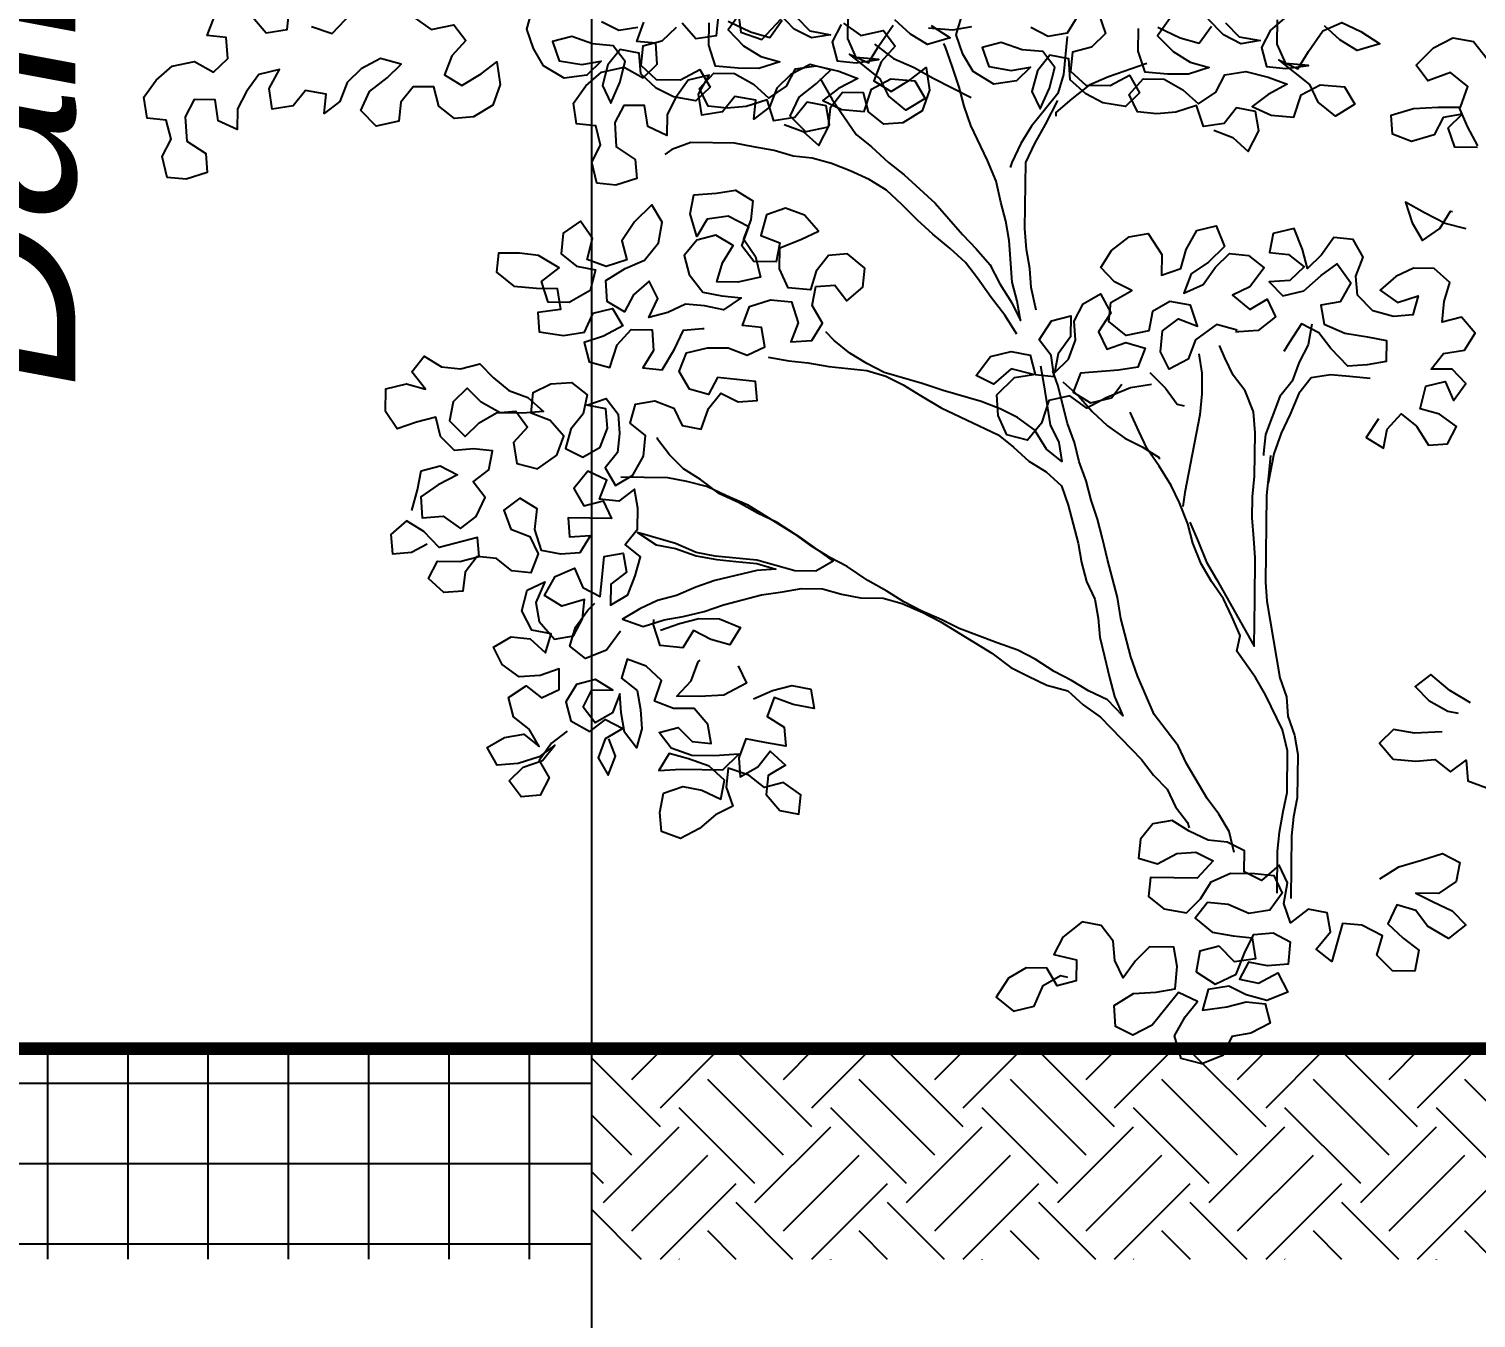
# Model space of a CAD drawing. Header units: millimetres. Extents: x 233857 to 235003, y 252930 to 253232.
# Drawn here: x 234401.84 to 234419, y 253005.38 to 253020.68 of the extents above; entities that cross this region are included whole.
import ezdxf

# ---------------------------------------------------------------- set-up
doc = ezdxf.new("R2010")
doc.units = ezdxf.units.MM
doc.layers.add('1DIVERS', color=7, linetype='CONTINUOUS')
doc.styles.get("Standard").update_dxf_attribs({"font": 'romans.shx', "width": 0.85})

# ---------------------------------------------------------------- blocks, each defined once
blk = doc.blocks.new('*U195')
at = {"layer": '1DIVERS'}
h = blk.add_hatch(dxfattribs=at)
h.set_pattern_fill('NET', color=256, scale=0.3, style=0)
h.set_pattern_definition([(7e-15, (8, -2.5005), (0, 0.9525), []), (90, (8, -2.5005), (-0.9525, 6e-17), [])])
h.paths.add_polyline_path([(0, 0), (0, -2.5), (18, -2.5), (18, 0)])
at = {"layer": '1DIVERS', "ltscale": 0.5, "const_width": 0.15, "flags": 128}
blk.add_lwpolyline([(18, 0), (0, 0)], dxfattribs=at)
at = {"layer": '1DIVERS', "insert": (11.907, 7.829), "char_height": 2, "width": 17.97527, "attachment_point": 7, "rotation": 90}
blk.add_mtext('{\\fArial|b0|i1|c0|p34;\\W1;\\C7;Trottoir\\PDalles 30x30}', dxfattribs=at)

msp = doc.modelspace()

# ---------------------------------------------------------------- hatches: boundary and pattern name
at = {"layer": '1DIVERS'}
h = msp.add_hatch(dxfattribs=at)
h.set_pattern_fill('EARTH', color=256, scale=0.2, angle=45, style=0)
h.set_pattern_definition([(45, (234416.508, 253006.0795), (1e-16, 1.79605), [1.27, -1.27]), (45, (234416.1713, 253006.4163), (1e-16, 1.79605), [1.27, -1.27]), (45, (234415.8345, 253006.753), (1e-16, 1.79605), [1.27, -1.27]), (135, (234415.8345, 253006.9775), (-1.79605, 1e-16), [1.27, -1.27]), (135, (234416.1713, 253007.3143), (-1.79605, 1e-16), [1.27, -1.27]), (135, (234416.508, 253007.651), (-1.79605, 1e-16), [1.27, -1.27])])
h.paths.add_polyline_path([(234408.508, 253008.58), (234408.508, 253006.079), (234426.508, 253006.079), (234426.508, 253008.58)])

# ---------------------------------------------------------------- linework, layer by layer
msp.add_line((234408.508, 253059.84), (234408.508, 252998.32), dxfattribs=at)
at = {"layer": '1DIVERS', "color": 104}
for points in [[(234406.403, 253020.816), (234406.607, 253020.67), (234406.876, 253020.728), (234407.017, 253020.541), (234406.85, 253020.358), (234406.765, 253020.132), (234406.969, 253020.006), (234407.198, 253020.147), (234407.385, 253020.289), (234407.423, 253020.021), (234407.337, 253019.775), (234407.109, 253019.634), (234406.882, 253019.616), (234406.699, 253019.762), (234406.64, 253019.99), (234406.393, 253019.993), (234406.246, 253019.809), (234406.223, 253019.583), (234405.954, 253019.525), (234405.771, 253019.712), (234405.877, 253019.937), (234406.085, 253020.1), (234406.252, 253020.262), (234406.005, 253020.327), (234405.777, 253020.206), (234405.611, 253020.044), (234405.525, 253019.818), (234405.338, 253019.676), (234405.362, 253019.903), (234405.115, 253019.947), (234404.969, 253019.764), (234404.721, 253019.725), (234404.683, 253019.973), (234404.809, 253020.198), (234404.561, 253020.139), (234404.415, 253019.935), (234404.309, 253019.731), (234404.306, 253019.484), (234404.081, 253019.589), (234404.043, 253019.837), (234403.796, 253019.84), (234403.69, 253019.636), (234403.707, 253019.347), (234403.932, 253019.2), (234403.949, 253018.973), (234403.701, 253018.894), (234403.475, 253018.917), (234403.416, 253019.165), (234403.522, 253019.37), (234403.463, 253019.597), (234403.237, 253019.621), (234403.199, 253019.868), (234403.345, 253020.072), (234403.533, 253020.235), (234403.801, 253020.293), (234404.026, 253020.167), (234404.193, 253020.329), (234404.176, 253020.577), (234403.949, 253020.6), (234404.035, 253020.826)], [(234404.488, 253020.82), (234404.65, 253020.633), (234404.898, 253020.671), (234404.921, 253020.897)], [(234405.186, 253020.708), (234405.433, 253020.623), (234405.662, 253020.867)], [(234409.511, 253020.695), (234409.344, 253020.532), (234409.117, 253020.473), (234409.094, 253020.247), (234409.277, 253020.08), (234409.565, 253020.076), (234409.793, 253020.197), (234409.914, 253019.989), (234409.747, 253019.827), (234409.48, 253019.871), (234409.276, 253019.977), (234409.092, 253020.144), (234409.075, 253020.391), (234408.849, 253020.435), (234408.702, 253020.252), (234408.638, 253020.006), (234408.738, 253019.798), (234408.844, 253020.044), (234408.909, 253020.29), (234408.767, 253020.478), (234408.52, 253020.501), (234408.274, 253020.587), (234408.047, 253020.528), (234408.126, 253020.3), (234408.394, 253020.256), (234408.621, 253020.294), (234408.454, 253020.131), (234408.186, 253020.094), (234407.94, 253020.241), (234407.819, 253020.448), (234407.74, 253020.676), (234407.804, 253020.902)], [(234409.582, 253020.751), (234409.745, 253020.564), (234409.992, 253020.602), (234410.016, 253020.828)], [(234410.276, 253020.87), (234410.129, 253020.666), (234410.312, 253020.479), (234410.516, 253020.353), (234410.742, 253020.288), (234410.494, 253020.209), (234410.247, 253020.212), (234409.979, 253020.236), (234409.9, 253020.484), (234409.903, 253020.752)], [(234410.243, 253020.907), (234410.281, 253020.639), (234410.527, 253020.554), (234410.757, 253020.798)], [(234410.934, 253020.821), (234411.097, 253020.654), (234411.343, 253020.61), (234411.116, 253020.572), (234410.912, 253020.677), (234410.729, 253020.865)], [(234411.468, 253020.732), (234411.363, 253020.527), (234411.422, 253020.3), (234411.648, 253020.276), (234411.916, 253020.314), (234411.649, 253020.338), (234411.549, 253020.566), (234411.552, 253020.854)], [(234414.526, 253020.853), (234414.606, 253020.626), (234414.439, 253020.463), (234414.212, 253020.404), (234414.188, 253020.178), (234414.371, 253020.011), (234414.66, 253020.007), (234414.888, 253020.128), (234415.009, 253019.92), (234414.842, 253019.758), (234414.575, 253019.802), (234414.37, 253019.908), (234414.187, 253020.075), (234414.169, 253020.322), (234413.943, 253020.366), (234413.797, 253020.183), (234413.732, 253019.937), (234413.832, 253019.729), (234413.939, 253019.975), (234414.003, 253020.221), (234413.862, 253020.409), (234413.615, 253020.432), (234413.369, 253020.518), (234413.141, 253020.459), (234413.221, 253020.231), (234413.488, 253020.187), (234413.715, 253020.225), (234413.548, 253020.062), (234413.28, 253020.025), (234413.035, 253020.172), (234412.914, 253020.379), (234412.834, 253020.607), (234412.899, 253020.833)], [(234413.721, 253020.699), (234413.926, 253020.593), (234414.153, 253020.632), (234414.279, 253020.836)], [(234416.75, 253020.825), (234416.563, 253020.663), (234416.457, 253020.458), (234416.516, 253020.231), (234416.742, 253020.208), (234417.011, 253020.245), (234416.743, 253020.269), (234416.643, 253020.497), (234416.647, 253020.785)], [(234411.497, 253020.747), (234411.702, 253020.601), (234411.97, 253020.659), (234412.112, 253020.472), (234411.945, 253020.289), (234411.859, 253020.063), (234412.064, 253019.937), (234412.292, 253020.078), (234412.479, 253020.22), (234412.517, 253019.952), (234412.432, 253019.706), (234412.203, 253019.565), (234411.977, 253019.547), (234411.793, 253019.693), (234411.734, 253019.921), (234411.487, 253019.924), (234411.341, 253019.74), (234411.317, 253019.514), (234411.049, 253019.456), (234410.866, 253019.643), (234410.971, 253019.868), (234411.179, 253020.031), (234411.346, 253020.193), (234411.1, 253020.258), (234410.872, 253020.137), (234410.705, 253019.975), (234410.62, 253019.749), (234410.433, 253019.608), (234410.456, 253019.834), (234410.21, 253019.878), (234410.063, 253019.695), (234409.815, 253019.657), (234409.777, 253019.904), (234409.904, 253020.129), (234409.656, 253020.07), (234409.509, 253019.866), (234409.404, 253019.662), (234409.4, 253019.415), (234409.175, 253019.52), (234409.137, 253019.768), (234408.89, 253019.771), (234408.785, 253019.567), (234408.801, 253019.278), (234409.026, 253019.131), (234409.044, 253018.904), (234408.796, 253018.825), (234408.57, 253018.848), (234408.511, 253019.096), (234408.616, 253019.301), (234408.558, 253019.528), (234408.331, 253019.552), (234408.293, 253019.799), (234408.44, 253020.003), (234408.627, 253020.166), (234408.896, 253020.224), (234409.121, 253020.098), (234409.288, 253020.26), (234409.27, 253020.508), (234409.044, 253020.531), (234409.129, 253020.757)], [(234408.627, 253020.768), (234408.831, 253020.662), (234409.058, 253020.7)], [(234410.794, 253019.546), (234411.02, 253019.461), (234411.203, 253019.294), (234411.33, 253019.539), (234411.291, 253019.766), (234411.065, 253019.81), (234410.919, 253019.627), (234410.671, 253019.589), (234410.592, 253019.837), (234410.344, 253019.757), (234410.117, 253019.74), (234409.891, 253019.763), (234409.79, 253019.97), (234409.958, 253020.154), (234410.205, 253020.151), (234410.43, 253020.024), (234410.613, 253019.857), (234410.821, 253019.999), (234410.926, 253020.203), (234411.174, 253020.241), (234411.441, 253020.176), (234411.666, 253020.091), (234411.438, 253019.97), (234411.251, 253019.828), (234411.476, 253019.723), (234411.744, 253019.699), (234411.829, 253019.965), (234412.057, 253020.086), (234412.345, 253020.062), (234412.466, 253019.854), (234412.238, 253019.713), (234412.034, 253019.88), (234411.934, 253020.088), (234411.567, 253020.38), (234411.792, 253020.275), (234411.918, 253020.479), (234412.086, 253020.724)], [(234410.13, 253020.769), (234410.396, 253020.642), (234410.622, 253020.578), (234410.769, 253020.782)], [(234412.539, 253020.718), (234412.764, 253020.571), (234412.495, 253020.492), (234412.291, 253020.618), (234412.107, 253020.786)], [(234412.506, 253020.693), (234412.794, 253020.669), (234413.021, 253020.708)], [(234415.889, 253019.477), (234416.114, 253019.392), (234416.297, 253019.225), (234416.424, 253019.47), (234416.386, 253019.697), (234416.16, 253019.741), (234416.013, 253019.558), (234415.766, 253019.52), (234415.686, 253019.768), (234415.438, 253019.689), (234415.212, 253019.671), (234414.985, 253019.694), (234414.885, 253019.901), (234415.052, 253020.085), (234415.299, 253020.082), (234415.524, 253019.955), (234415.707, 253019.788), (234415.915, 253019.93), (234416.021, 253020.134), (234416.268, 253020.172), (234416.535, 253020.107), (234416.761, 253020.022), (234416.533, 253019.901), (234416.345, 253019.759), (234416.571, 253019.654), (234416.838, 253019.63), (234416.924, 253019.896), (234417.152, 253020.017), (234417.44, 253019.993), (234417.561, 253019.785), (234417.333, 253019.644), (234417.129, 253019.811), (234417.028, 253020.019), (234416.661, 253020.312), (234416.887, 253020.206), (234417.013, 253020.41), (234417.181, 253020.655), (234417.408, 253020.755), (234417.634, 253020.649), (234417.858, 253020.502), (234417.59, 253020.423), (234417.385, 253020.55), (234417.202, 253020.717)], [(234415.37, 253020.802), (234415.223, 253020.597), (234415.406, 253020.41), (234415.611, 253020.284), (234415.836, 253020.219), (234415.588, 253020.14), (234415.341, 253020.143), (234415.074, 253020.167), (234414.994, 253020.415), (234414.998, 253020.683)], [(234415.225, 253020.7), (234415.491, 253020.573), (234415.716, 253020.509), (234415.863, 253020.713)], [(234416.028, 253020.752), (234416.191, 253020.585), (234416.438, 253020.541), (234416.211, 253020.503), (234416.006, 253020.608), (234415.823, 253020.796)], [(234411.221, 253020.092), (234411.362, 253019.843), (234411.646, 253019.427), (234411.829, 253019.281), (234412.033, 253019.093), (234412.216, 253018.947), (234412.583, 253018.612), (234412.907, 253018.238), (234413.07, 253018.071), (234413.232, 253017.883), (234413.353, 253017.655), (234413.494, 253017.427), (234413.595, 253017.22), (234413.556, 253017.447), (234413.498, 253017.674), (234413.463, 253018.169), (234413.424, 253018.396), (234413.365, 253018.623), (234413.307, 253018.871), (234413.207, 253019.119), (234413.006, 253019.534), (234412.927, 253019.761), (234412.868, 253019.989), (234412.788, 253020.237), (234412.709, 253020.464), (234412.689, 253020.506)], [(234411.865, 253020.496), (234412.089, 253020.328), (234412.335, 253020.222), (234412.56, 253020.096), (234413.01, 253019.863)], [(234414.152, 253020.59), (234414.105, 253020.138), (234414.041, 253019.912), (234413.894, 253019.729), (234413.727, 253019.525), (234413.601, 253019.32), (234413.495, 253019.095), (234413.474, 253019.034)], [(234419.017, 253019.273), (234418.749, 253019.276), (234418.669, 253019.504), (234418.836, 253019.666), (234418.609, 253019.628), (234418.504, 253019.423), (234418.235, 253019.344), (234418.009, 253019.429), (234417.992, 253019.656), (234418.26, 253019.735), (234418.549, 253019.752), (234418.817, 253019.749), (234418.902, 253019.995), (234418.698, 253020.162), (234418.429, 253020.063), (234418.288, 253020.25), (234418.496, 253020.453), (234418.724, 253020.574), (234418.971, 253020.53), (234419.133, 253020.322)], [(234415.096, 253020.269), (234414.64, 253020.11), (234414.413, 253020.01), (234414.205, 253019.848), (234414.017, 253019.686), (234414.017, 253019.645)], [(234413.782, 253017.341), (234413.723, 253017.609), (234413.706, 253017.836), (234413.667, 253018.063), (234413.65, 253018.311), (234413.66, 253019.093), (234413.765, 253019.318), (234413.892, 253019.543), (234414.04, 253019.83)], [(234418.796, 253019.749), (234418.896, 253019.521), (234419.017, 253019.293)], [(234413.552, 253017.056), (234413.41, 253017.284), (234413.248, 253017.492), (234413.086, 253017.72), (234412.944, 253017.908), (234412.761, 253018.075), (234412.557, 253018.242), (234412.374, 253018.409), (234412.191, 253018.597), (234412.008, 253018.764), (234411.803, 253018.89), (234411.578, 253018.996), (234411.353, 253019.081), (234411.127, 253019.146), (234410.901, 253019.169), (234410.675, 253019.234), (234410.429, 253019.278), (234410.203, 253019.322), (234409.688, 253019.329), (234409.46, 253019.249), (234409.377, 253019.188)], [(234406.379, 253014.963), (234406.443, 253015.209), (234406.488, 253015.435), (234406.715, 253015.494), (234406.919, 253015.389), (234406.691, 253015.268), (234406.484, 253015.126), (234406.501, 253014.879), (234406.748, 253014.897), (234406.953, 253014.75), (234407.14, 253014.892), (234407.246, 253015.117), (234407.104, 253015.304), (234407.291, 253015.446), (234407.335, 253015.672), (234407.109, 253015.695), (234406.882, 253015.677), (234406.719, 253015.844), (234406.66, 253016.072), (234406.433, 253016.013), (234406.205, 253015.933), (234406.064, 253016.141), (234406.067, 253016.409), (234406.315, 253016.467), (234406.541, 253016.403), (234406.379, 253016.611), (234406.525, 253016.794), (234406.73, 253016.668), (234406.956, 253016.645), (234407.183, 253016.703), (234407.346, 253016.537), (234407.529, 253016.39), (234407.755, 253016.305), (234407.938, 253016.138), (234407.691, 253016.12), (234407.423, 253016.124), (234407.198, 253016.25), (234407.035, 253016.417), (234406.869, 253016.254), (234406.825, 253016.028), (234407.008, 253015.841), (234407.174, 253016.003), (234407.382, 253016.124), (234407.609, 253016.142), (234407.75, 253015.955), (234407.583, 253015.772), (234407.621, 253015.524), (234407.868, 253015.459), (234408.096, 253015.621), (234408.182, 253015.846), (234408.019, 253016.034), (234407.794, 253016.119), (234407.817, 253016.366), (234408.025, 253016.466), (234408.272, 253016.484), (234408.455, 253016.337), (234408.411, 253016.111), (234408.265, 253015.928), (234408.2, 253015.702), (234408.405, 253015.596), (234408.612, 253015.717), (234408.698, 253015.943), (234408.68, 253016.17), (234408.454, 253016.214), (234408.681, 253016.293), (234408.823, 253016.106), (234408.841, 253015.879), (234408.818, 253015.653), (234408.671, 253015.47), (234408.792, 253015.262), (234408.999, 253015.383), (234409.126, 253015.608), (234409.15, 253015.855), (234408.966, 253016.001), (234409.031, 253016.227), (234409.258, 253016.265), (234409.483, 253016.18), (234409.584, 253015.973), (234409.81, 253015.929), (234409.895, 253016.175), (234410.042, 253016.358), (234410.246, 253016.253), (234410.473, 253016.271), (234410.455, 253016.497), (234410.003, 253016.544), (234409.897, 253016.34), (234409.671, 253016.404), (234409.55, 253016.612), (234409.636, 253016.837), (234409.884, 253016.896), (234410.131, 253016.893), (234410.356, 253016.808), (234410.563, 253016.908), (234410.525, 253017.135), (234410.299, 253017.158), (234410.384, 253017.384), (234410.632, 253017.463), (234410.879, 253017.439), (234410.958, 253017.191), (234410.873, 253016.966), (234411.12, 253016.983), (234411.247, 253017.188), (234411.126, 253017.395), (234411.17, 253017.621), (234411.396, 253017.639), (234411.538, 253017.452), (234411.726, 253017.614), (234411.749, 253017.84), (234411.545, 253018.008), (234411.318, 253017.99), (234411.172, 253017.806), (234411.107, 253017.581), (234410.84, 253017.605), (234410.74, 253017.832), (234410.743, 253018.08), (234410.991, 253018.179), (234411.199, 253018.28), (234411.036, 253018.467), (234410.811, 253018.552), (234410.583, 253018.473), (234410.518, 253018.227), (234410.744, 253018.141), (234410.7, 253017.915), (234410.432, 253017.919), (234410.29, 253018.106), (234410.375, 253018.331), (234410.13, 253018.458), (234409.882, 253018.42), (234409.756, 253018.216), (234409.677, 253018.484), (234409.721, 253018.71), (234409.989, 253018.728), (234410.216, 253018.766), (234410.42, 253018.64), (234410.397, 253018.413), (234410.312, 253018.188), (234410.453, 253017.98), (234410.512, 253017.732), (234410.244, 253017.674), (234409.996, 253017.677), (234410.061, 253017.903), (234410.187, 253018.107), (234409.983, 253018.233), (234409.756, 253018.174), (234409.609, 253017.991), (234409.668, 253017.764), (234409.83, 253017.556), (234410.056, 253017.512), (234410.282, 253017.488), (234410.075, 253017.347), (234409.849, 253017.391), (234409.622, 253017.414), (234409.415, 253017.314), (234409.188, 253017.255), (234409.294, 253017.48), (234409.193, 253017.687), (234409.006, 253017.525), (234408.9, 253017.32), (234408.696, 253017.446), (234408.679, 253017.694), (234408.907, 253017.835), (234409.135, 253017.935), (234409.302, 253018.139), (234409.346, 253018.386), (234409.225, 253018.593), (234409.017, 253018.39), (234408.87, 253018.165), (234408.929, 253017.938), (234408.681, 253017.858), (234408.455, 253017.944), (234408.52, 253018.19), (234408.378, 253018.398), (234408.171, 253018.256), (234408.147, 253018.009), (234408.331, 253017.863), (234408.557, 253017.819), (234408.492, 253017.573), (234408.243, 253017.431), (234407.996, 253017.435), (234407.916, 253017.683), (234408.124, 253017.845), (234407.879, 253017.992), (234407.653, 253018.016), (234407.406, 253018.019), (234407.382, 253017.792), (234407.586, 253017.625), (234407.854, 253017.601), (234408.101, 253017.598), (234408.139, 253017.35), (234407.87, 253017.313), (234407.888, 253017.086), (234408.176, 253017.041), (234408.424, 253017.079), (234408.529, 253017.304), (234408.757, 253017.363), (234408.878, 253017.156), (234408.65, 253017.035), (234408.422, 253016.956), (234408.481, 253016.728), (234408.727, 253016.663), (234408.813, 253016.93), (234408.98, 253017.113), (234409.227, 253017.11), (234409.245, 253016.863), (234409.119, 253016.658), (234409.345, 253016.635), (234409.492, 253016.88), (234409.598, 253017.105), (234409.825, 253017.123), (234409.845, 253017.123)], [(234418.881, 253018.306), (234418.635, 253018.371), (234418.389, 253018.498), (234418.164, 253018.624), (234418.243, 253018.376), (234418.364, 253018.169), (234418.572, 253018.31), (234418.698, 253018.515), (234418.719, 253018.514)], [(234416.168, 253017.105), (234415.921, 253017.17), (234415.672, 253016.988), (234415.587, 253016.762), (234415.359, 253016.641), (234415.258, 253016.849), (234415.282, 253017.095), (234415.469, 253017.237), (234415.695, 253017.152), (234415.615, 253017.4), (234415.369, 253017.444), (234415.161, 253017.324), (234415.117, 253017.098), (234414.849, 253017.039), (234414.645, 253017.206), (234414.668, 253017.433), (234414.917, 253017.574), (234414.713, 253017.679), (234414.55, 253017.846), (234414.676, 253018.051), (234414.884, 253018.213), (234415.111, 253018.251), (234415.273, 253018.002), (234415.27, 253017.755), (234415.497, 253017.834), (234415.562, 253018.06), (234415.688, 253018.285), (234415.916, 253018.344), (234416.015, 253018.095), (234415.828, 253017.912), (234415.62, 253017.771), (234415.535, 253017.545), (234415.763, 253017.645), (234415.909, 253017.85), (234416.076, 253018.012), (234416.302, 253017.989), (234416.486, 253017.842), (234416.318, 253017.618), (234416.111, 253017.518), (234416.315, 253017.35), (234416.522, 253017.471), (234416.623, 253017.264), (234416.415, 253017.102), (234416.188, 253017.084), (234416.147, 253017.085)], [(234417.843, 253016.054), (234417.696, 253015.829), (234417.901, 253015.703), (234417.945, 253015.929), (234418.112, 253016.112), (234418.295, 253015.966), (234418.437, 253015.738), (234418.663, 253015.755), (234418.769, 253015.96), (234418.565, 253016.107), (234418.339, 253016.171), (234418.404, 253016.438), (234418.632, 253016.497), (234418.732, 253016.269), (234418.878, 253016.473), (234418.716, 253016.64), (234418.469, 253016.643), (234418.615, 253016.827), (234418.863, 253016.865), (234418.989, 253017.069), (234418.826, 253017.257), (234418.599, 253017.198), (234418.623, 253017.445), (234418.688, 253017.67), (234418.504, 253017.837), (234418.257, 253017.841), (234418.05, 253017.74), (234417.863, 253017.578), (234418.067, 253017.431), (234418.315, 253017.51), (234418.25, 253017.285), (234418.023, 253017.267), (234417.777, 253017.332), (234417.594, 253017.519), (234417.576, 253017.746), (234417.662, 253017.972), (234417.541, 253018.179), (234417.314, 253018.203), (234417.168, 253017.998), (234417.001, 253017.836), (234416.942, 253018.063), (234416.842, 253018.311), (234416.594, 253018.253), (234416.55, 253018.027), (234416.776, 253018.003), (234416.96, 253017.857), (234416.793, 253017.694), (234416.546, 253017.677), (234416.708, 253017.51), (234416.956, 253017.569), (234417.164, 253017.751), (234417.352, 253017.893), (234417.514, 253017.665), (234417.387, 253017.44), (234417.16, 253017.401), (234417.198, 253017.174), (234417.444, 253017.068), (234417.711, 253017.024), (234417.937, 253016.98), (234417.934, 253016.732), (234417.707, 253016.694), (234417.48, 253016.676), (234417.277, 253016.885), (234417.135, 253017.072), (234416.931, 253017.178), (234416.784, 253016.953), (234416.721, 253016.851)], [(234415.15, 253016.459), (234414.903, 253016.421), (234414.613, 253016.301), (234414.385, 253016.18), (234414.181, 253016.327), (234413.933, 253016.268), (234413.847, 253016.001), (234413.68, 253015.798), (234413.433, 253015.863), (234413.333, 253016.09), (234413.316, 253016.338), (234413.524, 253016.541), (234413.751, 253016.579), (234413.485, 253016.644), (234413.276, 253016.462), (234413.072, 253016.567), (234413.239, 253016.792), (234413.487, 253016.85), (234413.713, 253016.806), (234413.772, 253016.579), (234413.998, 253016.556), (234413.96, 253016.803), (234413.818, 253016.99), (234413.965, 253017.215), (234414.193, 253017.274), (234414.19, 253017.027), (234414.043, 253016.823), (234413.999, 253016.597), (234414.166, 253016.759), (234414.251, 253016.985), (234414.233, 253017.212), (234414.339, 253017.416), (234414.546, 253017.537), (234414.667, 253017.309), (234414.52, 253017.085), (234414.62, 253016.877), (234414.848, 253016.957), (234415.074, 253016.892), (234414.988, 253016.667), (234414.761, 253016.628), (234414.308, 253016.593), (234414.222, 253016.367), (234414.427, 253016.241), (234414.675, 253016.3), (234414.8, 253016.463)], [(234413.835, 253016.681), (234413.873, 253016.454), (234413.912, 253016.207), (234413.95, 253015.98), (234414.05, 253015.772), (234414.089, 253015.545), (234413.905, 253015.692), (234413.764, 253015.92), (234413.56, 253016.067), (234413.355, 253016.172), (234413.13, 253016.258), (234412.678, 253016.387), (234412.432, 253016.472), (234411.981, 253016.602), (234411.776, 253016.707), (234411.572, 253016.833), (234411.388, 253016.98), (234411.286, 253017.084)], [(234417.054, 253017.176), (234417.01, 253016.929), (234416.904, 253016.725), (234416.819, 253016.499), (234416.673, 253016.316), (234416.502, 253015.865), (234416.479, 253015.639), (234416.479, 253015.618)], [(234415.604, 253014.826), (234415.704, 253014.598), (234415.803, 253014.35), (234415.924, 253014.142), (234416.368, 253013.354), (234416.375, 253013.91), (234416.381, 253014.404), (234416.363, 253014.631), (234416.346, 253014.878), (234416.349, 253015.125), (234416.372, 253015.372), (234416.379, 253015.887), (234416.361, 253016.134), (234416.262, 253016.383), (234416.12, 253016.57), (234416.019, 253016.777), (234415.959, 253016.922)], [(234410.603, 253016.784), (234410.85, 253016.74), (234411.076, 253016.716), (234411.322, 253016.672), (234411.775, 253016.625), (234412.001, 253016.56), (234412.205, 253016.455), (234412.41, 253016.329), (234412.655, 253016.181), (234413.331, 253015.864), (234413.514, 253015.717), (234413.697, 253015.55), (234413.902, 253015.424), (234414.085, 253015.257), (234414.164, 253015.029), (234414.282, 253014.575), (234414.321, 253014.348), (234414.379, 253014.121), (234414.48, 253013.913), (234414.518, 253013.686), (234414.536, 253013.46), (234414.595, 253013.232), (234414.653, 253012.984), (234414.712, 253012.757), (234414.812, 253012.529), (234414.63, 253012.717), (234414.404, 253012.823), (234414.2, 253012.949), (234413.995, 253013.054), (234413.771, 253013.201), (234413.566, 253013.307), (234413.32, 253013.393), (234412.869, 253013.563), (234412.664, 253013.669), (234412.419, 253013.775), (234412.214, 253013.88), (234412.01, 253014.006), (234411.785, 253014.133), (234411.54, 253014.301), (234411.335, 253014.406), (234411.131, 253014.532), (234410.927, 253014.679), (234410.702, 253014.826), (234410.477, 253014.932), (234410.252, 253015.058), (234410.026, 253015.164), (234409.802, 253015.332), (234409.598, 253015.458), (234409.435, 253015.625), (234409.293, 253015.812), (234409.293, 253015.832)], [(234415.711, 253016.822), (234415.749, 253016.595), (234415.746, 253016.348), (234415.723, 253016.101), (234415.679, 253015.875), (234415.634, 253015.629), (234415.546, 253015.177), (234415.523, 253015.012)], [(234416.131, 253010.906), (234416.072, 253011.154), (234415.951, 253011.362), (234415.809, 253011.549), (234415.567, 253011.964), (234415.467, 253012.171), (234415.183, 253012.545), (234414.983, 253013.001), (234414.904, 253013.228), (234414.786, 253013.683), (234414.748, 253013.931), (234414.63, 253014.385), (234414.571, 253014.633), (234414.512, 253014.86), (234414.433, 253015.088), (234414.374, 253015.315), (234414.294, 253015.543), (234414.236, 253015.77), (234414.156, 253015.998), (234414.038, 253016.452), (234413.979, 253016.618)], [(234415.132, 253016.603), (234415.315, 253016.415), (234415.456, 253016.228), (234415.539, 253016.207)], [(234417.746, 253016.529), (234417.499, 253016.553), (234417.273, 253016.576), (234417.046, 253016.538), (234416.9, 253016.354), (234416.794, 253016.108), (234416.688, 253015.883), (234416.602, 253015.637), (234416.558, 253015.411), (234416.536, 253015.288)], [(234414.1, 253016.493), (234414.284, 253016.325), (234414.446, 253016.138), (234414.629, 253015.971), (234414.833, 253015.824), (234415.038, 253015.719), (234415.242, 253015.593), (234415.242, 253015.572)], [(234416.64, 253010.426), (234416.646, 253010.92), (234416.669, 253011.147), (234416.714, 253011.393), (234416.758, 253011.619), (234416.764, 253012.113), (234416.705, 253012.361), (234416.504, 253012.776), (234416.383, 253012.983), (234416.161, 253013.295), (234416.204, 253013.48), (234416.104, 253013.707), (234416.004, 253013.915), (234415.862, 253014.122), (234415.741, 253014.33), (234415.642, 253014.578), (234415.583, 253014.806), (234415.483, 253015.054), (234415.382, 253015.261), (234415.241, 253015.49), (234415.1, 253015.697), (234414.999, 253015.905), (234414.899, 253016.132)], [(234416.561, 253015.617), (234416.537, 253015.37), (234416.514, 253015.144), (234416.501, 253014.114), (234416.518, 253013.888), (234416.672, 253012.979), (234416.751, 253012.752), (234416.769, 253012.525), (234416.848, 253012.298), (234416.887, 253012.071), (234416.88, 253011.556), (234416.836, 253011.33), (234416.813, 253011.104), (234416.803, 253010.362)], [(234408.22, 253012.345), (234408.033, 253012.203), (234407.886, 253011.999), (234408.007, 253011.791), (234407.901, 253011.587), (234407.674, 253011.569), (234407.533, 253011.756), (234407.699, 253011.919), (234407.927, 253011.998), (234408.073, 253012.182), (234407.886, 253012.04), (234407.638, 253011.961), (234407.391, 253011.943), (234407.27, 253012.151), (234407.477, 253012.272), (234407.704, 253012.31), (234407.888, 253012.164), (234407.767, 253012.371), (234407.583, 253012.518), (234407.525, 253012.745), (234407.732, 253012.886), (234407.916, 253012.74), (234408.123, 253012.84), (234408.126, 253013.087), (234407.899, 253013.008), (234407.651, 253012.99), (234407.447, 253013.137), (234407.347, 253013.344), (234407.554, 253013.465), (234407.78, 253013.442), (234407.964, 253013.275), (234408.028, 253013.5), (234407.802, 253013.545), (234407.682, 253013.773), (234407.747, 253014.019), (234407.954, 253014.119), (234407.848, 253013.873), (234407.886, 253013.646), (234408.069, 253013.438), (234408.296, 253013.477), (234408.401, 253013.681), (234408.425, 253013.907), (234408.156, 253013.828), (234407.952, 253013.955), (234408.078, 253014.18), (234408.306, 253014.28), (234408.406, 253014.052), (234408.611, 253013.946), (234408.634, 253014.172), (234408.658, 253014.419), (234408.885, 253014.458), (234408.923, 253014.231), (234408.736, 253014.089), (234408.733, 253013.842), (234408.94, 253013.963), (234409.026, 253014.188), (234409.09, 253014.414), (234408.907, 253014.56), (234409.053, 253014.744), (234409.056, 253014.991), (234409.018, 253015.218), (234408.831, 253015.076), (234408.605, 253015.1), (234408.69, 253015.325), (234408.465, 253015.431), (234408.297, 253015.227), (234408.418, 253015.02), (234408.646, 253015.079), (234408.746, 253014.871), (234408.231, 253014.878), (234408.249, 253014.651), (234408.496, 253014.669), (234408.37, 253014.464), (234408.143, 253014.446), (234407.917, 253014.49), (234407.838, 253014.739), (234407.862, 253014.985), (234407.657, 253015.112), (234407.47, 253014.97), (234407.55, 253014.742), (234407.775, 253014.657), (234407.876, 253014.45), (234407.79, 253014.224), (234407.564, 253014.248), (234407.381, 253014.394), (234407.154, 253014.418), (234407.008, 253014.234), (234406.984, 253014.008), (234406.758, 253013.99), (234406.574, 253014.157), (234406.68, 253014.362), (234406.948, 253014.359), (234407.175, 253014.417), (234407.157, 253014.644), (234406.703, 253014.526), (234406.52, 253014.714), (234406.315, 253014.84), (234406.128, 253014.678), (234406.146, 253014.451), (234406.372, 253014.469), (234406.559, 253014.569)], [(234408.855, 253015.364), (234409.411, 253015.357), (234409.637, 253015.313), (234409.883, 253015.248), (234410.109, 253015.142), (234410.354, 253015.036), (234410.967, 253014.658), (234411.376, 253014.364), (234411.168, 253014.243), (234410.921, 253014.247), (234410.47, 253014.376), (234409.976, 253014.423), (234409.75, 253014.467), (234409.504, 253014.573), (234409.053, 253014.703), (234409.277, 253014.556), (234409.503, 253014.512), (234409.749, 253014.426), (234409.996, 253014.382), (234410.222, 253014.358), (234410.469, 253014.335), (234410.695, 253014.27), (234410.468, 253014.252), (234409.972, 253014.135), (234409.745, 253014.055), (234409.517, 253013.955), (234409.29, 253013.896), (234409.082, 253013.796), (234408.875, 253013.675), (234409.121, 253013.59), (234409.369, 253013.669), (234409.596, 253013.707), (234409.844, 253013.766), (234410.072, 253013.845), (234410.526, 253013.963), (234410.774, 253014.001), (234411.001, 253014.04), (234411.248, 253014.037), (234411.474, 253013.972), (234411.7, 253013.928), (234411.967, 253013.924), (234412.193, 253013.86), (234412.439, 253013.754), (234412.644, 253013.648), (234413.257, 253013.27), (234413.481, 253013.102), (234413.686, 253012.997), (234413.911, 253012.891), (234414.157, 253012.826), (234414.34, 253012.659), (234414.545, 253012.512), (234415.033, 253012.012), (234415.174, 253011.824), (234415.337, 253011.658), (234415.437, 253011.45), (234415.579, 253011.263), (234415.599, 253011.201)], [(234408.853, 253013.531), (234408.685, 253013.307), (234408.437, 253013.207), (234408.253, 253013.353), (234408.318, 253013.579), (234408.464, 253013.783), (234408.548, 253013.865)], [(234409.326, 253013.546), (234409.554, 253013.625), (234409.781, 253013.684), (234410.028, 253013.681), (234410.274, 253013.575), (234410.148, 253013.371), (234409.922, 253013.435), (234409.718, 253013.541), (234409.591, 253013.337), (234409.324, 253013.361), (234409.245, 253013.609), (234409.246, 253013.67)], [(234410.428, 253012.729), (234410.656, 253012.829), (234410.883, 253012.888), (234411.109, 253012.844), (234411.148, 253012.617), (234410.901, 253012.661), (234410.676, 253012.746), (234410.59, 253012.521), (234410.795, 253012.395), (234410.812, 253012.168), (234410.566, 253012.212), (234410.34, 253012.256), (234410.255, 253012.031), (234410.272, 253011.804), (234410.48, 253011.925), (234410.626, 253012.108), (234410.81, 253011.941), (234410.602, 253011.82), (234410.579, 253011.594), (234410.741, 253011.407), (234410.967, 253011.363), (234410.991, 253011.589), (234410.786, 253011.736), (234410.559, 253011.677), (234410.376, 253011.823), (234410.13, 253011.909), (234410.106, 253011.682), (234410.186, 253011.455), (234409.978, 253011.355), (234409.791, 253011.192), (234409.563, 253011.071), (234409.337, 253011.157), (234409.32, 253011.383), (234409.364, 253011.609), (234409.591, 253011.689), (234409.817, 253011.645), (234410.042, 253011.539), (234410.087, 253011.765), (234409.903, 253011.932), (234409.657, 253012.018), (234409.431, 253012.082), (234409.305, 253011.878), (234409.573, 253011.895), (234410.068, 253011.889), (234410.255, 253012.072), (234409.967, 253012.055), (234409.699, 253012.058), (234409.453, 253012.144), (234409.311, 253012.331), (234409.538, 253012.39), (234409.701, 253012.223), (234409.927, 253012.2), (234409.889, 253012.427), (234409.727, 253012.614), (234409.479, 253012.617), (234409.254, 253012.702), (234409.339, 253012.948), (234409.156, 253013.116), (234408.931, 253013.201), (234408.866, 253012.975), (234409.05, 253012.829), (234409.088, 253012.602), (234409.106, 253012.375), (234409.041, 253012.149), (234408.899, 253012.336), (234408.861, 253012.563), (234408.843, 253012.79), (234408.758, 253012.564), (234408.55, 253012.444), (234408.409, 253012.631), (234408.514, 253012.835), (234408.761, 253012.832), (234408.557, 253012.958), (234408.33, 253012.899), (234408.204, 253012.695), (234408.262, 253012.468), (234408.487, 253012.341), (234408.675, 253012.483), (234408.879, 253012.378), (234408.672, 253012.257), (234408.586, 253012.031), (234408.707, 253011.824), (234408.793, 253012.049), (234408.713, 253012.256)], [(234410.248, 253013.122), (234410.348, 253012.915), (234410.079, 253012.774), (234409.79, 253012.757), (234409.522, 253012.761), (234409.69, 253012.944), (234409.775, 253013.17), (234409.796, 253013.19)], [(234418.933, 253012.683), (234418.688, 253012.83), (234418.464, 253013.019), (234418.277, 253012.877), (234418.44, 253012.71), (234418.664, 253012.584), (234418.788, 253012.561)], [(234418.6, 253012.337), (234418.27, 253012.321), (234418.023, 253012.365), (234417.856, 253012.203), (234418.019, 253012.015), (234418.286, 253011.991), (234418.513, 253012.009), (234418.697, 253011.862), (234418.884, 253012.004), (234418.901, 253011.757), (234419.127, 253011.672), (234419.581, 253011.748)], [(234417.857, 253010.596), (234418.085, 253010.737), (234418.354, 253010.816), (234418.602, 253010.896), (234418.807, 253010.79), (234418.763, 253010.564), (234418.555, 253010.422), (234418.287, 253010.426), (234418.492, 253010.32), (234418.717, 253010.214), (234418.88, 253010.048), (234418.672, 253009.886), (234418.426, 253010.033), (234418.285, 253010.22), (234418.059, 253010.285), (234417.953, 253010.059), (234418.136, 253009.892), (234418.32, 253009.746), (234418.275, 253009.499), (234418.008, 253009.503), (234417.825, 253009.69), (234417.889, 253009.916), (234417.644, 253010.043), (234417.418, 253010.066), (234417.288, 253009.615), (234417.105, 253009.761), (234417.272, 253009.965), (234417.234, 253010.192), (234417.008, 253010.236), (234416.8, 253010.074), (234416.72, 253010.301), (234416.765, 253010.548), (234416.664, 253010.755), (234416.456, 253010.573), (234416.251, 253010.678), (234416.255, 253010.925), (234416.05, 253011.031), (234415.824, 253011.054), (234415.598, 253011.16), (234415.394, 253011.286), (234415.167, 253011.248), (234415.021, 253011.064), (234414.997, 253010.838), (234415.223, 253010.773), (234415.451, 253010.894), (234415.678, 253010.912), (234415.882, 253010.806), (234415.694, 253010.603), (234415.138, 253010.61), (234415.115, 253010.384), (234415.298, 253010.237), (234415.566, 253010.192), (234415.732, 253010.355), (234415.859, 253010.56), (234416.086, 253010.66), (234416.375, 253010.656), (234416.601, 253010.633), (234416.701, 253010.425), (234416.555, 253010.221), (234416.307, 253010.183), (234416.061, 253010.289), (234415.814, 253010.313), (234415.668, 253010.129), (234415.872, 253009.962), (234416.118, 253009.918), (234416.344, 253009.894), (234416.383, 253009.647), (234416.135, 253009.609), (234415.952, 253009.796), (234415.725, 253009.737), (234415.68, 253009.491), (234415.905, 253009.344), (234416.154, 253009.464), (234416.26, 253009.731), (234416.366, 253009.935), (234416.592, 253009.953), (234416.797, 253009.847), (234416.773, 253009.58), (234416.526, 253009.563), (234416.3, 253009.607), (234416.194, 253009.402), (234416.42, 253009.358), (234416.648, 253009.479), (234416.769, 253009.251), (234416.52, 253009.151), (234416.274, 253009.216), (234416.069, 253009.321), (234415.822, 253009.283), (234415.757, 253009.037), (234416.046, 253009.074), (234416.273, 253009.133), (234416.499, 253009.11), (234416.558, 253008.882), (234416.33, 253008.762), (234416.103, 253008.723), (234415.997, 253008.498), (234415.749, 253008.398), (234415.503, 253008.463), (234415.424, 253008.732), (234415.55, 253008.957), (234415.697, 253009.14), (234415.471, 253009.246), (234415.325, 253009.063), (234415.157, 253008.859), (234414.929, 253008.738), (234414.725, 253008.844), (234414.707, 253009.091), (234414.936, 253009.232), (234415.204, 253009.25), (234415.431, 253009.288), (234415.455, 253009.555), (234415.416, 253009.782), (234415.128, 253009.786), (234414.961, 253009.623), (234414.814, 253009.419), (234414.714, 253009.627), (234414.696, 253009.853), (234414.555, 253010.04), (234414.329, 253010.085), (234414.1, 253009.902), (234413.994, 253009.697), (234414.261, 253009.632), (234414.258, 253009.385), (234414.031, 253009.326), (234413.91, 253009.534), (234413.663, 253009.537), (234413.455, 253009.416), (234413.308, 253009.191), (234413.512, 253009.024), (234413.76, 253009.083), (234413.866, 253009.328), (234414.073, 253009.449), (234414.155, 253009.428)]]:
    msp.add_lwpolyline(points, dxfattribs=at)
at = {"layer": '1DIVERS', "ltscale": 0.5, "const_width": 0.15, "flags": 128}
msp.add_lwpolyline([(234426.508, 253008.58), (234408.508, 253008.58)], dxfattribs=at)

# ---------------------------------------------------------------- block references
at = {"layer": '1DIVERS'}
msp.add_blockref('*U195', (234390.508, 253008.58), dxfattribs=at)

doc.saveas('drawing.dxf')
